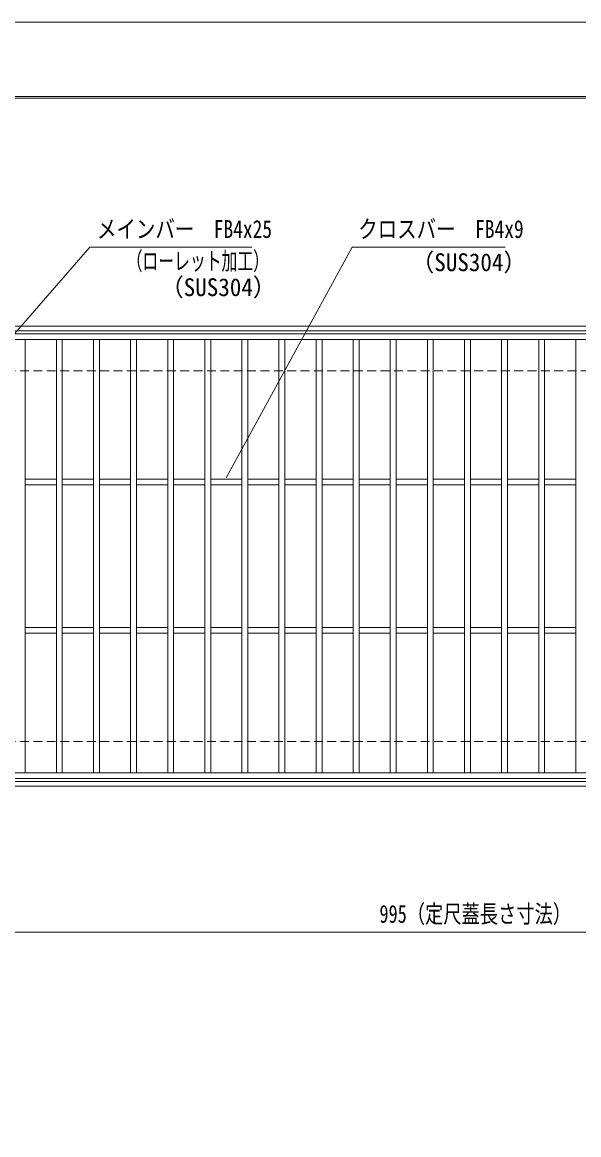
# Model space of a CAD drawing. Units: millimetres, scale not verified. Extents: x -1050 to 1050, y -742 to 742.
# Drawn here: x -593 to -218, y -8 to 742 of the extents above; entities that cross this region are included whole.
import ezdxf
from ezdxf.enums import TextEntityAlignment as Align

# ---------------------------------------------------------------- set-up
doc = ezdxf.new("R2010")
doc.units = ezdxf.units.MM
doc.header["$LTSCALE"] = 5
doc.linetypes.add('DASHED1', pattern=[1.8, 1.2, -0.6])
for name, color, linetype, lineweight in [('0-0_7-図\u3000枠', 4, 'Continuous', 9), ('0-1_寸法注釈', 2, 'Continuous', 9), ('0-5_DEFPOINTS', 134, 'Continuous', 9), ('0-6_枠', 7, 'Continuous', 9), ('0-7_蓋', 5, 'Continuous', 9), ('0-A_溝開口', 4, 'DASHED1', 9)]:
    doc.layers.add(name, color=color, linetype=linetype, lineweight=lineweight)
doc.styles.add('ＭＳ ゴシック', font='')
doc.styles.get('ＭＳ ゴシック').set_extended_font_data('MS Gothic')

msp = doc.modelspace()

# ---------------------------------------------------------------- linework, layer by layer
at = {"layer": '0-0_7-図\u3000枠'}
msp.add_line((-973.75, 691.25), (998.75, 691.25), dxfattribs=at)
msp.add_lwpolyline([(-975, 692.5), (1000, 692.5), (1000, -692.5)], dxfattribs=at)
at = {"layer": '0-1_寸法注釈'}
msp.add_line((-785.45, 128.953), (199.55, 128.953), dxfattribs=at)
for points in [[(-438.147, 590.749), (-547.371, 590.749), (-640.288, 484.279)], [(-267.513, 590.749), (-370.72, 590.749), (-455.511, 435.35)]]:
    msp.add_lwpolyline(points, dxfattribs=at)
at = {"layer": '0-5_DEFPOINTS'}
msp.add_lwpolyline([(-1050, -742.5), (-1050, 742.5), (1050, 742.5), (1050, -742.5)], close=True, dxfattribs=at)
at = {"layer": '0-6_枠'}
for p, q in [((-795.45, 537.475), (409.55, 537.475)), ((-792.45, 534.475), (407.714, 534.475)), ((-795.45, 227.475), (409.55, 227.475)), ((-792.45, 230.475), (411.386, 230.475))]:
    msp.add_line(p, q, dxfattribs=at)
at = {"layer": '0-7_蓋'}
for p, q in [((204.55, 532.475), (-790.45, 532.475)), ((204.55, 528.475), (-790.45, 528.475)), ((-590.95, 528.475), (-590.95, 236.475)), ((-569.95, 528.475), (-569.95, 236.475)), ((-565.95, 528.475), (-565.95, 236.475)), ((-544.95, 528.475), (-544.95, 236.475)), ((-540.95, 528.475), (-540.95, 236.475)), ((-519.95, 528.475), (-519.95, 236.475)), ((-515.95, 528.475), (-515.95, 236.475)), ((-494.95, 528.475), (-494.95, 236.475)), ((-490.95, 528.475), (-490.95, 236.475)), ((-469.95, 528.475), (-469.95, 236.475)), ((-465.95, 528.475), (-465.95, 236.475)), ((-444.95, 528.475), (-444.95, 236.475)), ((-440.95, 528.475), (-440.95, 236.475)), ((-419.95, 528.475), (-419.95, 236.475)), ((-415.95, 528.475), (-415.95, 236.475)), ((-394.95, 528.475), (-394.95, 236.475)), ((-390.95, 528.475), (-390.95, 236.475)), ((-369.95, 528.475), (-369.95, 236.475)), ((-365.95, 528.475), (-365.95, 236.475)), ((-344.95, 528.475), (-344.95, 236.475)), ((-340.95, 528.475), (-340.95, 236.475)), ((-319.95, 528.475), (-319.95, 236.475)), ((-315.95, 528.475), (-315.95, 236.475)), ((-294.95, 528.475), (-294.95, 236.475)), ((-290.95, 528.475), (-290.95, 236.475)), ((-269.95, 528.475), (-269.95, 236.475)), ((-265.95, 528.475), (-265.95, 236.475)), ((-244.95, 528.475), (-244.95, 236.475)), ((-240.95, 528.475), (-240.95, 236.475)), ((-219.95, 528.475), (-219.95, 236.475)), ((-569.95, 434.475), (-590.95, 434.475)), ((-569.95, 430.475), (-590.95, 430.475)), ((-544.95, 434.475), (-565.95, 434.475)), ((-544.95, 430.475), (-565.95, 430.475)), ((-519.95, 434.475), (-540.95, 434.475)), ((-519.95, 430.475), (-540.95, 430.475)), ((-494.95, 434.475), (-515.95, 434.475)), ((-494.95, 430.475), (-515.95, 430.475)), ((-469.95, 434.475), (-490.95, 434.475)), ((-469.95, 430.475), (-490.95, 430.475)), ((-444.95, 434.475), (-465.95, 434.475)), ((-444.95, 430.475), (-465.95, 430.475)), ((-419.95, 434.475), (-440.95, 434.475)), ((-419.95, 430.475), (-440.95, 430.475)), ((-394.95, 434.475), (-415.95, 434.475)), ((-394.95, 430.475), (-415.95, 430.475)), ((-369.95, 434.475), (-390.95, 434.475)), ((-369.95, 430.475), (-390.95, 430.475)), ((-344.95, 434.475), (-365.95, 434.475)), ((-344.95, 430.475), (-365.95, 430.475)), ((-319.95, 434.475), (-340.95, 434.475)), ((-319.95, 430.475), (-340.95, 430.475)), ((-294.95, 434.475), (-315.95, 434.475)), ((-294.95, 430.475), (-315.95, 430.475)), ((-269.95, 434.475), (-290.95, 434.475)), ((-269.95, 430.475), (-290.95, 430.475)), ((-244.95, 434.475), (-265.95, 434.475)), ((-244.95, 430.475), (-265.95, 430.475)), ((-219.95, 434.475), (-240.95, 434.475)), ((-219.95, 430.475), (-240.95, 430.475)), ((-569.95, 334.475), (-590.95, 334.475)), ((-569.95, 330.475), (-590.95, 330.475)), ((-544.95, 334.475), (-565.95, 334.475)), ((-544.95, 330.475), (-565.95, 330.475)), ((-519.95, 334.475), (-540.95, 334.475)), ((-519.95, 330.475), (-540.95, 330.475)), ((-494.95, 334.475), (-515.95, 334.475)), ((-494.95, 330.475), (-515.95, 330.475)), ((-469.95, 334.475), (-490.95, 334.475)), ((-469.95, 330.475), (-490.95, 330.475)), ((-444.95, 334.475), (-465.95, 334.475)), ((-444.95, 330.475), (-465.95, 330.475)), ((-419.95, 334.475), (-440.95, 334.475)), ((-419.95, 330.475), (-440.95, 330.475)), ((-394.95, 334.475), (-415.95, 334.475)), ((-394.95, 330.475), (-415.95, 330.475)), ((-369.95, 334.475), (-390.95, 334.475)), ((-369.95, 330.475), (-390.95, 330.475)), ((-344.95, 334.475), (-365.95, 334.475)), ((-344.95, 330.475), (-365.95, 330.475)), ((-319.95, 334.475), (-340.95, 334.475)), ((-319.95, 330.475), (-340.95, 330.475)), ((-294.95, 334.475), (-315.95, 334.475)), ((-294.95, 330.475), (-315.95, 330.475)), ((-269.95, 334.475), (-290.95, 334.475)), ((-269.95, 330.475), (-290.95, 330.475)), ((-244.95, 334.475), (-265.95, 334.475)), ((-244.95, 330.475), (-265.95, 330.475)), ((-219.95, 334.475), (-240.95, 334.475)), ((-219.95, 330.475), (-240.95, 330.475)), ((-790.45, 236.475), (204.55, 236.475)), ((-790.45, 232.475), (204.55, 232.475))]:
    msp.add_line(p, q, dxfattribs=at)
at = {"layer": '0-A_溝開口'}
for p, q in [((-765.45, 507.475), (204.55, 507.475)), ((-765.45, 257.475), (204.55, 257.475))]:
    msp.add_line(p, q, dxfattribs=at)

# ---------------------------------------------------------------- texts
at = {"layer": '0-1_寸法注釈', "color": 7, "style": 'ＭＳ ゴシック'}
for s, height, width, p in [('メインバー\u3000FB4x25', 12.02, 0.8, (-542.594, 593.436)), ('クロスバー\u3000FB4x9', 12.03, 0.8, (-366.554, 593.436)), ('（ローレット加工）', 12.02, 0.65, (-522.589, 571.881)), ('（SUS304）', 12.02, 0.95, (-330.874, 571.056)), ('（SUS304）', 12.02, 0.95, (-499.742, 554.216)), ('995（定尺蓋長さ寸法）', 12.03, 0.75, (-352.249, 131.64))]:
    msp.add_text(s, height=height, dxfattribs=dict(at, width=width)).set_placement(p, align=Align.BOTTOM_LEFT)

doc.saveas('drawing.dxf')
